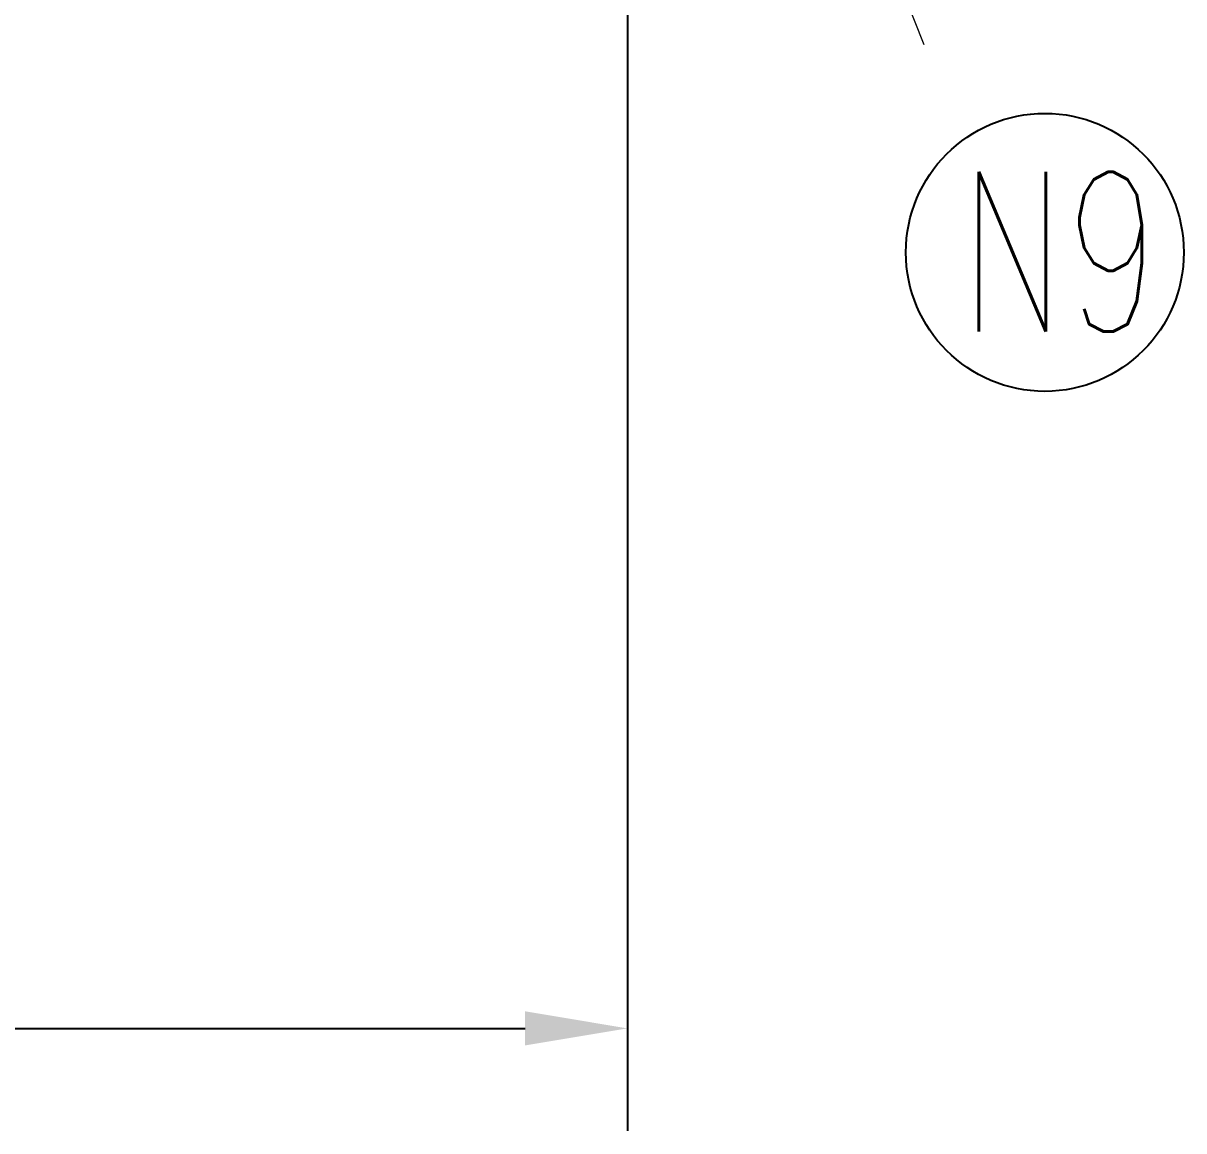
# Model space of a CAD drawing. Extents: x -890 to 393, y -176 to 665.
# Drawn here: x -667.45 to -639.1, y 228.04 to 255.07 of the extents above; entities that cross this region are included whole.
import ezdxf

# ---------------------------------------------------------------- set-up
doc = ezdxf.new("R2010")
doc.units = 0
doc.header["$LTSCALE"] = 10
doc.header["$MEASUREMENT"] = 0
for name, pattern in [('CENTER', [2, 1.25, -0.25, 0.25, -0.25]), ('CENTERX2', [101.6, 63.5, -12.7, 12.7, -12.7]), ('HIDDEN', [0.375, 0.25, -0.125])]:
    doc.linetypes.add(name, pattern=pattern)
doc.layers.get('DEFPOINTS').update_dxf_attribs({"color": 5, "linetype": 'HIDDEN'})
doc.layers.add('CEN', color=1, linetype='CENTER', lineweight=13)
doc.layers.add('DIM', color=3, linetype='CONTINUOUS', lineweight=9)
doc.layers.add('HATCH', color=2, linetype='CONTINUOUS')
doc.styles.add('RMO4', font='romans.shx', dxfattribs={"width": 0.7, "height": 4, "bigfont": 'hztxt.shx'})
doc.styles.get("Standard").update_dxf_attribs({"font": 'romans.shx', "width": 0.7, "height": 6, "bigfont": 'hztxt.shx'})
doc.dimstyles.new('DIAMETER', dxfattribs={"dimscale": 0, "dimtxt": 0.18, "dimasz": 2.5, "dimexe": 2.5, "dimexo": 0.0625, "dimgap": 0.9, "dimtad": 1, "dimdec": 0, "dimzin": 0, "dimdsep": 46, "dimtxsty": 'RMO4', "dimcen": 0.09, "dimadec": 0, "dimazin": 0, "dimtfac": 2, "dimtdec": 0, "dimtmove": 0, "dimatfit": 0, "dimfxl": 0, "dimtolj": 1, "dimtzin": 0, "dimarcsym": 0})

# ---------------------------------------------------------------- blocks, each defined once
blk = doc.blocks.new('*D121')
at = {"layer": 'DEFPOINTS', "color": 0}
for p in [(-652.69, 273.065), (-690.488, 248.335), (-652.69, 230.535)]:
    blk.add_point(p, dxfattribs=at)
at = {"layer": 'DIM', "color": 0, "lineweight": -2}
for p, q in [((-652.69, 273.003), (-652.69, 228.035)), ((-690.488, 248.273), (-690.488, 228.035)), ((-687.988, 230.535), (-655.19, 230.535))]:
    blk.add_line(p, q, dxfattribs=at)
at = {"layer": 'DIM', "color": 0}
for points in [[(-687.988, 230.952), (-687.988, 230.119), (-690.488, 230.535)], [(-655.19, 230.952), (-655.19, 230.119), (-652.69, 230.535)]]:
    blk.add_solid(points, dxfattribs=at)
at = {"layer": 'DIM', "color": 0, "insert": (-671.589, 233.435), "char_height": 4, "attachment_point": 5, "style": 'RMO4'}
blk.add_mtext('\\A1;500', dxfattribs=at)

msp = doc.modelspace()

# ---------------------------------------------------------------- linework, layer by layer
at = {"layer": 'CEN', "color": 7, "linetype": 'CENTERX2'}
msp.add_line((-653.466, 275.048), (-645.453, 254.554), dxfattribs=at)
at = {"layer": 'HATCH', "color": 7}
msp.add_circle((-642.493, 249.479), 3.393, dxfattribs=at)

# ---------------------------------------------------------------- texts
at = {"layer": 'HATCH', "color": 7, "insert": (-644.572, 251.443), "char_height": 3.9, "width": 72.98975, "attachment_point": 1}
msp.add_mtext('{\\Ftxt.shx|c0;N9}', dxfattribs=at)

# ---------------------------------------------------------------- dimensions: what is measured, and where the dimension line sits
at = {"layer": 'DIM', "color": 7}
dim = msp.add_linear_dim(base=(-652.69, 230.535), p1=(-690.488, 248.335), p2=(-652.69, 273.065), text='500', dimstyle='DIAMETER', override={"dimscale": 1}, dxfattribs=at)
dim.commit()
dim.dimension.update_dxf_attribs({"geometry": '*D121', "text_midpoint": (-671.589, 230.535), "dimtype": 160})

doc.saveas('drawing.dxf')
